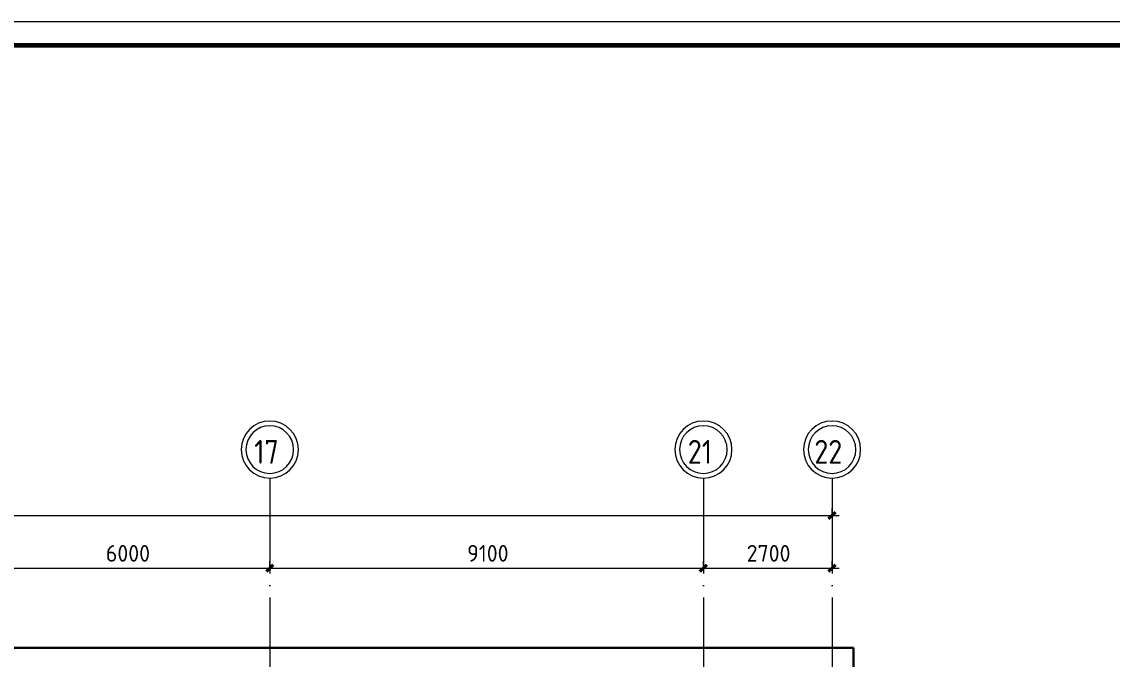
# Model space of a CAD drawing. Header units: millimetres. Extents: x -325553 to 627452, y -28539 to 738858.
# Drawn here: x -193731 to -170847, y 196429 to 209801 of the extents above; entities that cross this region are included whole.
import ezdxf

# ---------------------------------------------------------------- set-up
doc = ezdxf.new("R2010")
doc.units = ezdxf.units.MM
doc.linetypes.add('ADSK_Линия сетки', pattern=[25, 20, -2.5, 0, -2.5])
doc.linetypes.add('штриховаяX2', pattern=[1.5, 1, -0.5])
for name, color, linetype, lineweight in [('RC-Линии_связи-Адресные', 5, 'Continuous', 30), ('Оси', 252, 'Continuous', 9), ('ОФ_рамка', 8, 'Continuous', 60), ('Размеры', 7, 'Continuous', 9), ('Стены наружные', 7, 'Continuous', 18)]:
    doc.layers.add(name, color=color, linetype=linetype, lineweight=lineweight)
doc.styles.add('GOST Common', font='', dxfattribs={"width": 0.9, "height": 500})
doc.styles.add('GOST Common_1', font='', dxfattribs={"height": 250})
doc.styles.get('GOST Common').set_extended_font_data('GOST type B')
doc.styles.get('GOST Common_1').set_extended_font_data('GOST type B')

# ---------------------------------------------------------------- blocks, each defined once
blk = doc.blocks.new('А0')
at = {"layer": 'ОФ_рамка', "color": 0, "linetype": 'Continuous', "lineweight": 5, "ltscale": 100}
blk.add_lwpolyline([(341068, -309617), (222168, -309617)], dxfattribs=at)
at = {"layer": 'ОФ_рамка', "color": 0, "linetype": 'Continuous', "ltscale": 100}
blk.add_lwpolyline([(340568, -310117), (224168, -310117)], dxfattribs=at)
blk = doc.blocks.new('подвал')
at = {"layer": 'Оси', "color": 251, "linetype": 'ADSK_Линия сетки', "ltscale": 100, "true_color": 0x636466}
for p, q in [((-189267, 29968), (-189267, -28468)), ((-180167, 29968), (-180167, 10062)), ((-177467, 29968), (-177467, 10062))]:
    blk.add_line(p, q, dxfattribs=at)
at = {"layer": 'Оси', "color": 251, "lineweight": 20, "true_color": 0x636466}
for centre, radius, start, end in [((-189267, 30568), 600, 0, 180), ((-180167, 30568), 600, 0, 180), ((-177467, 30568), 600, 0, 180), ((-189267, 30568), 500, 0, 180), ((-180167, 30568), 500, 0, 180), ((-177467, 30568), 500, 0, 180), ((-189267, 30568), 600, 180, 0), ((-189267, 30568), 500, 180, 0), ((-180167, 30568), 600, 180, 0), ((-180167, 30568), 500, 180, 0), ((-177467, 30568), 600, 180, 0), ((-177467, 30568), 500, 180, 0)]:
    blk.add_arc(centre, radius, start, end, dxfattribs=at)
at = {"layer": 'Размеры', "color": 251, "lineweight": 20, "true_color": 0x636466}
for p, q in [((-177467, 29184), (-177467, 29334)), ((-231217, 29184), (-177317, 29184)), ((-177467, 29184), (-177467, 29134)), ((-189267, 28080), (-189267, 28230)), ((-189267, 28080), (-189267, 28230)), ((-180167, 28080), (-180167, 28230)), ((-180167, 28080), (-180167, 28230)), ((-177467, 28080), (-177467, 28230)), ((-195267, 28080), (-189267, 28080)), ((-189267, 28080), (-189267, 28030)), ((-189267, 28080), (-180167, 28080)), ((-189267, 28080), (-189267, 28030)), ((-180167, 28080), (-180167, 28030)), ((-180167, 28080), (-177317, 28080)), ((-180167, 28080), (-180167, 28030)), ((-177467, 28080), (-177467, 28030))]:
    blk.add_line(p, q, dxfattribs=at)
at = {"layer": 'Размеры', "color": 251, "lineweight": 40, "true_color": 0x636466}
for p, q in [((-177467, 29184), (-177538, 29113)), ((-177467, 29184), (-177396, 29255)), ((-189267, 28080), (-189196, 28151)), ((-189267, 28080), (-189196, 28151)), ((-180167, 28080), (-180096, 28151)), ((-180167, 28080), (-180096, 28151)), ((-177467, 28080), (-177396, 28151)), ((-189267, 28080), (-189338, 28009)), ((-189267, 28080), (-189338, 28009)), ((-180167, 28080), (-180238, 28009)), ((-180167, 28080), (-180238, 28009)), ((-177467, 28080), (-177538, 28009))]:
    blk.add_line(p, q, dxfattribs=at)
at = {"layer": 'Стены наружные', "color": 251, "lineweight": 30, "true_color": 0x636466}
for q in [(-231517, 26412), (-177017, 22697)]:
    blk.add_line((-177017, 26412), q, dxfattribs=at)
at = {"layer": 'Оси', "color": 251, "true_color": 0x636466, "style": 'GOST Common', "width": 0.9}
for s, p in [('17', (-189594, 30272)), ('21', (-180494, 30272)), ('22', (-177839, 30272))]:
    blk.add_text(s, height=500, dxfattribs=at).set_placement(p)
at = {"layer": 'Размеры', "color": 251, "lineweight": 20, "true_color": 0x636466, "char_height": 350, "attachment_point": 1, "line_spacing_factor": 1.022761, "style": 'GOST Common_1'}
for s, insert, width in [('6000', (-192708, 28567), 1059.58), ('9100', (-185126, 28567), 980.83), ('2700', (-179258, 28567), 1059.58)]:
    blk.add_mtext(s, dxfattribs=dict(at, insert=insert, width=width))

msp = doc.modelspace()

# ---------------------------------------------------------------- block references
at = {"layer": 'RC-Линии_связи-Адресные', "color": 92, "linetype": 'штриховаяX2', "ltscale": 2}
msp.add_blockref('подвал', (740.6, 170258), dxfattribs=at)
at = {"layer": 'ОФ_рамка', "color": 0, "lineweight": -2}
msp.add_blockref('А0', (-481220.1, 519418.2), dxfattribs=at)

doc.saveas('drawing.dxf')
